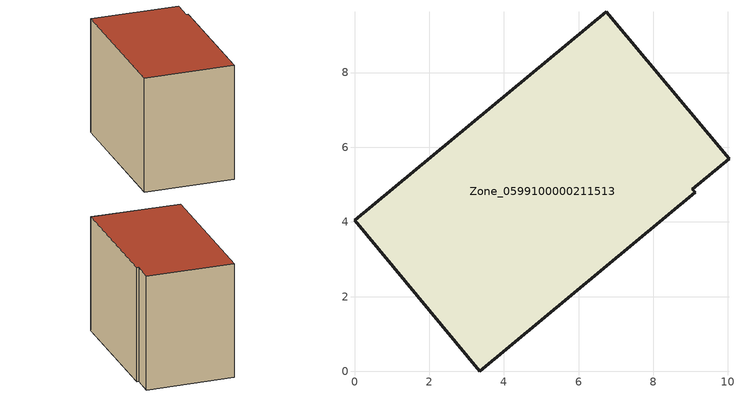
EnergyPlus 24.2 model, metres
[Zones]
Zone_0599100000211513
 floor ground (C_G): 0,4.04 6.74,9.63 10.03,5.69 9.05,4.88 9.12,4.79 3.35,0 z0
 wall outside (C_F): 3.35,0 9.12,4.79 9.05,4.88 10.03,5.69 6.74,9.63 0,4.04 3.35,0 z0:6.81
 roof outside (C_R): 6.74,9.63 0,4.04 3.35,0 9.12,4.79 9.05,4.88 10.03,5.69 z6.81
[BUILDING]
Pand.0599100000211513: North Axis=0; Terrain=City; Loads Convergence Tolerance Value=0.04; Temperature Convergence Tolerance Value=0.4; Solar Distribution=FullExterior; Maximum Number of Warmup Days=25; Minimum Number of Warmup Days=1
[Site:Location]
Rotterdam.The.Hague.AP_ZH_NLD Design_Conditions: Latitude=51.96; Longitude=4.45; Time Zone=1; Elevation=-4.5
[SITE:GROUNDTEMPERATURE:BUILDINGSURFACE]
18, 18, 18, 18, 18, 18, 18, 18, 18, 18, 18, 18
[MATERIAL] Thermal Absorptance=0.9; Solar Absorptance=0.7; Visible Absorptance=0.7
Name | Roughness | Thickness | Conductivity | Density | Specific Heat
G.TC.1946 | MediumSmooth | 0.15 | 1 | 540 | 1210
F.TC.1946 | Rough | 0.3 | 0.857143 | 1920 | 840
R.TC.1946 | MediumRough | 0.2 | 0.909091 | 1500 | 1000
[CONSTRUCTION]
C_G: G.TC.1946
C_F: F.TC.1946
C_R: R.TC.1946
[ZONE]
Zone_0599100000211513: Type=1; Multiplier=1; Ceiling Height=Autocalculate; Volume=Autocalculate; Floor Area=autocalculate; Part of Total Floor Area=Yes
[ZONEINFILTRATION:DESIGNFLOWRATE]
Infil_Zone_0599100000211513: Zone or ZoneList or Space or SpaceList=Zone_0599100000211513; Schedule=AlwaysOn; Design Flow Rate Calculation Method=Flow/Area; Flow Rate per Floor Area=0.003; Constant Term Coefficient=1; Temperature Term Coefficient=0; Velocity Term Coefficient=0; Velocity Squared Term Coefficient=0
[HVACTEMPLATE:ZONE:IDEALLOADSAIRSYSTEM]
Zone_0599100000211513: Maximum Heating Supply Air Temperature=50; Minimum Cooling Supply Air Temperature=13; Maximum Heating Supply Air Humidity Ratio=0.0156; Minimum Cooling Supply Air Humidity Ratio=0.0077; Heating Limit=NoLimit; Cooling Limit=NoLimit; Dehumidification Control Type=ConstantSensibleHeatRatio; Cooling Sensible Heat Ratio=0.7; Dehumidification Setpoint=60; Humidification Control Type=None; Humidification Setpoint=30; Outdoor Air Method=None; Outdoor Air Flow Rate per Person=0.00944; Outdoor Air Flow Rate per Zone Floor Area=0; Outdoor Air Flow Rate per Zone=0; Demand Controlled Ventilation Type=None; Outdoor Air Economizer Type=NoEconomizer; Heat Recovery Type=None; Sensible Heat Recovery Effectiveness=0.7; Latent Heat Recovery Effectiveness=0.65
[ZONECONTROL:THERMOSTAT]
ThermostatControl_Zone_0599100000211513: Zone or ZoneList=Zone_0599100000211513; Control Type Schedule=DualSetpointControlType; Control 1=Thermostat_Zone_0599100000211513; Temperature Difference Between Cutout And Setpoint=0
[THERMOSTATSETPOINT:DUALSETPOINT]
Thermostat_Zone_0599100000211513: Heating Setpoint Temperature Schedule=HeatingSetpoint_Zone_0599100000211513; Cooling Setpoint Temperature Schedule=CoolingSetpoint_Zone_0599100000211513
[SCHEDULE:COMPACT]
HeatingSetpoint_Zone_0599100000211513: Through: 12/31, For: AllDays, Until: 24:00, 21
CoolingSetpoint_Zone_0599100000211513: Through: 12/31, For: AllDays, Until: 24:00, 24
DualSetpointControlType: Through: 12/31, For: AllDays, Until: 24:00, 4
AlwaysOn: Through: 12/31, For: AllDays, Until: 24:00, 1
